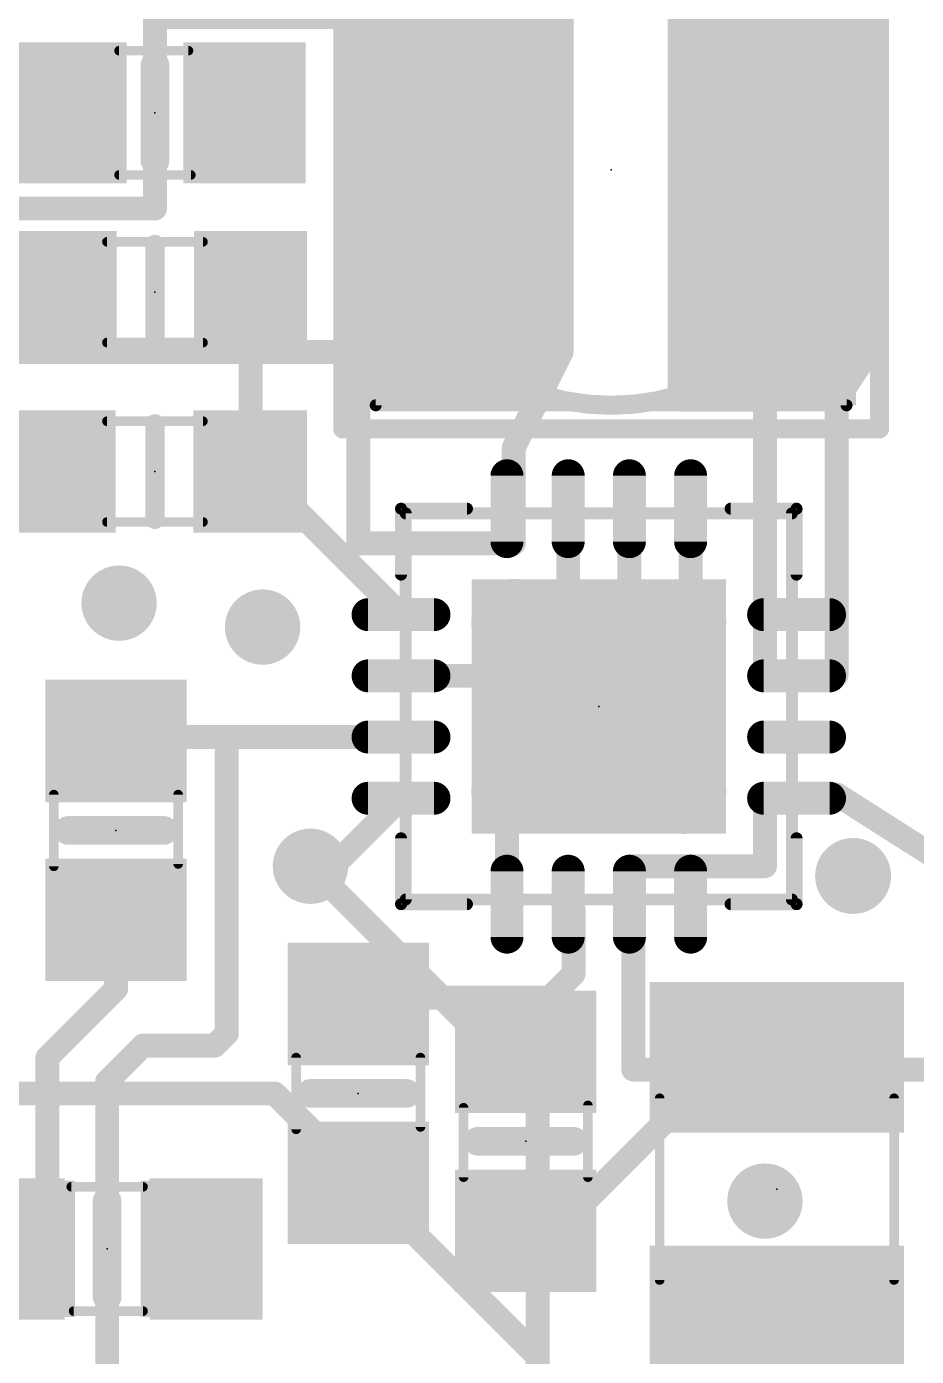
# Model space of a CAD drawing. Extents: x -9.8 to 49.9, y -7.2 to 30.7.
# Drawn here: x 18.19 to 27.64, y 3.3 to 17.43 of the extents above; entities that cross this region are included whole.
import ezdxf

# ---------------------------------------------------------------- set-up
doc = ezdxf.new("R2010")
doc.units = 0
for name, color, linetype in [('1', 12, 'CONTINUOUS'), ('16', 132, 'CONTINUOUS'), ('17', 110, 'CONTINUOUS'), ('18', 110, 'CONTINUOUS'), ('21', 40, 'CONTINUOUS'), ('23', 53, 'CONTINUOUS'), ('51', 253, 'CONTINUOUS')]:
    doc.layers.add(name, color=color, linetype=linetype)

# ---------------------------------------------------------------- blocks, each defined once
blk = doc.blocks.new('RECT')
blk.add_solid([(-0.5, -0.5), (0.5, -0.5), (-0.5, 0.5), (0.5, 0.5)])
blk = doc.blocks.new('RECT168000X56000R100')
at = {"const_width": 0.175}
blk.add_lwpolyline([(0.4375, 0), (0.4375, 0, 0.4142), (0.35, 0.0875), (-0.35, 0.0875, 0.4142), (-0.4375, 0), (-0.4375, 0, 0.4142), (-0.35, -0.0875), (0.35, -0.0875, 0.4142)], format="xyb", close=True, dxfattribs=at)
blk.add_solid([(-0.3754, -0.0254), (0.3754, -0.0254), (-0.3754, 0.0254), (0.3754, 0.0254)])
blk = doc.blocks.new('ROUNDP')
at = {"const_width": 0.5}
blk.add_lwpolyline([(0, -0.25, 1), (0, 0.25, 1), (0, -0.25)], format="xyb", dxfattribs=at)
blk = doc.blocks.new('ROUNDV')
at = {"const_width": 0.5}
blk.add_lwpolyline([(0, -0.25, 1), (0, 0.25, 1), (0, -0.25)], format="xyb", dxfattribs=at)

msp = doc.modelspace()

# ---------------------------------------------------------------- linework, layer by layer
at = {"layer": '1'}
for points, const_width in [([(21.717, 11.938), (21.717, 18.542)], 0.254), ([(23.876, 18.542), (23.876, 13.97)], 0.254), ([(25.146, 18.415), (25.146, 13.462)], 0.254), ([(27.051, 13.843), (27.051, 18.415)], 0.254), ([(19.558, 17.526), (19.558, 15.494)], 0.254), ([(21.717, 17.526), (19.558, 17.526)], 0.254), ([(21.59, 13.97), (21.717, 17.526)], 0.254), ([(19.558, 15.494), (17.907, 15.494)], 0.254), ([(18.542, 14.478), (18.542, 14.605)], 0.6096), ([(17.272, 13.589), (18.161, 14.478)], 0.6096), ([(18.161, 14.478), (18.542, 14.478)], 0.6096), ([(20.574, 14.605), (20.574, 12.7)], 0.254), ([(17.907, 13.97), (21.59, 13.97)], 0.254), ([(23.876, 13.97), (23.368, 12.954)], 0.254), ([(26.797, 13.462), (27.051, 13.843)], 0.254), ([(25.146, 13.462), (26.035, 13.462)], 0.254), ([(26.035, 13.462), (26.035, 10.541)], 0.254), ([(26.797, 10.541), (26.797, 13.462)], 0.254), ([(23.368, 12.954), (23.368, 11.938)], 0.254), ([(20.938, 12.336), (20.574, 12.7)], 0.254), ([(21.016, 12.336), (20.938, 12.336)], 0.254), ([(22.171, 11.181), (21.016, 12.336)], 0.254), ([(23.946, 12.306), (23.946, 11.246)], 0.254), ([(24.596, 12.306), (24.596, 10.964)], 0.254), ([(25.246, 12.306), (25.246, 11.181)], 0.254), ([(23.368, 11.938), (21.717, 11.938)], 0.254), ([(23.441, 11.176), (23.371, 11.106)], 0.254), ([(23.876, 11.176), (23.441, 11.176)], 0.254), ([(23.946, 11.246), (23.876, 11.176)], 0.254), ([(25.246, 11.181), (25.171, 11.106)], 0.254), ([(23.371, 11.106), (23.371, 10.792)], 0.254), ([(24.596, 10.964), (24.765, 10.795)], 0.254), ([(23.371, 10.792), (23.622, 10.541)], 0.254), ([(22.171, 10.531), (23.612, 10.531)], 0.254), ([(23.612, 10.531), (23.622, 10.541)], 0.254), ([(26.035, 10.541), (26.797, 10.541)], 0.254), ([(19.186, 9.881), (19.144, 9.839)], 0.254), ([(20.32, 9.881), (19.186, 9.881)], 0.254), ([(22.171, 9.881), (20.32, 9.881)], 0.254), ([(20.32, 6.731), (20.32, 9.881)], 0.254), ([(22.171, 9.231), (21.449, 8.509)], 0.254), ([(23.296, 9.072), (23.495, 9.271)], 0.254), ([(23.406, 9.271), (23.371, 9.306)], 0.254), ([(23.495, 9.271), (23.406, 9.271)], 0.254), ([(26.797, 9.271), (26.035, 9.271)], 0.254), ([(26.035, 9.271), (26.035, 8.509)], 0.254), ([(28.194, 8.382), (26.797, 9.271)], 0.254), ([(23.296, 8.106), (23.296, 9.072)], 0.254), ([(21.449, 8.509), (21.209, 8.509)], 0.254), ([(24.638, 8.509), (24.638, 6.35)], 0.254), ([(26.035, 8.509), (24.638, 8.509)], 0.254), ([(24.003, 8.049), (23.946, 8.106)], 0.254), ([(19.144, 7.939), (19.144, 7.206)], 0.254), ([(24.003, 7.366), (24.003, 8.049)], 0.254), ([(23.749, 7.112), (24.003, 7.366)], 0.254), ([(19.144, 7.206), (18.415, 6.477)], 0.254), ([(21.717, 7.046), (21.717, 7.112)], 0.254), ([(21.717, 7.112), (23.749, 7.112)], 0.254), ([(23.495, 6.858), (23.749, 7.112)], 0.254), ([(23.495, 6.538), (23.495, 6.858)], 0.254), ([(20.193, 6.604), (20.32, 6.731)], 0.254), ([(19.05, 6.223), (19.431, 6.604)], 0.254), ([(19.431, 6.604), (20.193, 6.604)], 0.254), ([(18.415, 6.477), (18.415, 4.86)], 0.254), ([(25.524, 5.842), (26.162, 6.48)], 0.254), ([(24.638, 6.35), (31.496, 6.35)], 0.254), ([(19.05, 2.667), (19.05, 6.223)], 0.254), ([(25.019, 5.842), (23.815, 4.638)], 0.254), ([(25.019, 5.842), (25.524, 5.842)], 0.254), ([(18.415, 4.86), (18, 4.445)], 0.254), ([(23.815, 4.638), (23.495, 4.638)], 0.254)]:
    msp.add_lwpolyline(points, dxfattribs=dict(at, const_width=const_width))
for points, const_width in [([(19.558, 17.5895, 1), (19.558, 17.4625)], 0.127), ([(21.717, 17.4625, 1), (21.717, 17.5895)], 0.127), ([(19.4945, 15.494, 1), (19.6215, 15.494)], 0.127), ([(19.558, 15.4305, 1), (19.558, 15.5575)], 0.127), ([(18.6944, 14.605, 1), (18.3896, 14.605)], 0.3048), ([(18.161, 14.6304, 1), (18.161, 14.3256)], 0.3048), ([(18.2688, 14.3702, 1), (18.0532, 14.5858)], 0.3048), ([(18.542, 14.3256, 1), (18.542, 14.6304)], 0.3048), ([(20.6375, 14.605, 1), (20.5105, 14.605)], 0.127), ([(18.3896, 14.478, 1), (18.6944, 14.478)], 0.3048), ([(21.5265, 13.9723, 1), (21.6535, 13.9677)], 0.127), ([(21.59, 13.9065, 1), (21.59, 14.0335)], 0.127), ([(23.8125, 13.97, 1), (23.9395, 13.97)], 0.127), ([(23.9328, 13.9416, 1), (23.8192, 13.9984)], 0.127), ([(26.9875, 13.843, 1), (27.1145, 13.843)], 0.127), ([(27.1038, 13.8078, 1), (26.9982, 13.8782)], 0.127), ([(25.146, 13.5255, 1), (25.146, 13.3985)], 0.127), ([(26.0985, 13.462, 1), (25.9715, 13.462)], 0.127), ([(26.035, 13.3985, 1), (26.035, 13.5255)], 0.127), ([(26.8605, 13.462, 1), (26.7335, 13.462)], 0.127), ([(26.7442, 13.4972, 1), (26.8498, 13.4268)], 0.127), ([(25.0825, 13.462, 1), (25.2095, 13.462)], 0.127), ([(23.4315, 12.954, 1), (23.3045, 12.954)], 0.127), ([(23.3112, 12.9824, 1), (23.4248, 12.9256)], 0.127), ([(20.6189, 12.7449, 1), (20.5291, 12.6551)], 0.127), ([(20.5105, 12.7, 1), (20.6375, 12.7)], 0.127), ([(20.938, 12.3995, 1), (20.938, 12.2725)], 0.127), ([(20.8931, 12.2911, 1), (20.9829, 12.3809)], 0.127), ([(21.0609, 12.3809, 1), (20.9711, 12.2911)], 0.127), ([(21.016, 12.2725, 1), (21.016, 12.3995)], 0.127), ([(24.0095, 12.306, 1), (23.8825, 12.306)], 0.127), ([(24.6595, 12.306, 1), (24.5325, 12.306)], 0.127), ([(25.3095, 12.306, 1), (25.1825, 12.306)], 0.127), ([(21.717, 12.0015, 1), (21.717, 11.8745)], 0.127), ([(23.368, 11.8745, 1), (23.368, 12.0015)], 0.127), ([(21.6535, 11.938, 1), (21.7805, 11.938)], 0.127), ([(23.3045, 11.938, 1), (23.4315, 11.938)], 0.127), ([(23.441, 11.2395, 1), (23.441, 11.1125)], 0.127), ([(23.4859, 11.1311, 1), (23.3961, 11.2209)], 0.127), ([(23.876, 11.1125, 1), (23.876, 11.2395)], 0.127), ([(23.8825, 11.246, 1), (24.0095, 11.246)], 0.127), ([(23.9909, 11.2011, 1), (23.9011, 11.2909)], 0.127), ([(25.2909, 11.1361, 1), (25.2011, 11.2259)], 0.127), ([(22.1261, 11.1361, 1), (22.2159, 11.2259)], 0.127), ([(23.4345, 11.106, 1), (23.3075, 11.106)], 0.127), ([(23.3261, 11.1509, 1), (23.4159, 11.0611)], 0.127), ([(23.8311, 11.2209, 1), (23.9209, 11.1311)], 0.127), ([(25.1261, 11.1509, 1), (25.2159, 11.0611)], 0.127), ([(25.1825, 11.181, 1), (25.3095, 11.181)], 0.127), ([(24.6409, 11.0089, 1), (24.5511, 10.9191)], 0.127), ([(24.5325, 10.964, 1), (24.6595, 10.964)], 0.127), ([(23.4159, 10.8369, 1), (23.3261, 10.7471)], 0.127), ([(24.7201, 10.7501, 1), (24.8099, 10.8399)], 0.127), ([(23.3075, 10.792, 1), (23.4345, 10.792)], 0.127), ([(22.171, 10.5945, 1), (22.171, 10.4675)], 0.127), ([(23.5671, 10.5759, 1), (23.6569, 10.4861)], 0.127), ([(23.6669, 10.4961, 1), (23.5771, 10.5859)], 0.127), ([(23.5771, 10.4961, 1), (23.6669, 10.5859)], 0.127), ([(23.612, 10.4675, 1), (23.612, 10.5945)], 0.127), ([(26.035, 10.6045, 1), (26.035, 10.4775)], 0.127), ([(25.9715, 10.541, 1), (26.0985, 10.541)], 0.127), ([(26.7335, 10.541, 1), (26.8605, 10.541)], 0.127), ([(26.797, 10.4775, 1), (26.797, 10.6045)], 0.127), ([(19.0991, 9.8839, 1), (19.1889, 9.7941)], 0.127), ([(19.186, 9.9445, 1), (19.186, 9.8175)], 0.127), ([(19.2309, 9.8361, 1), (19.1411, 9.9259)], 0.127), ([(20.32, 9.9445, 1), (20.32, 9.8175)], 0.127), ([(20.3835, 9.881, 1), (20.2565, 9.881)], 0.127), ([(20.32, 9.8175, 1), (20.32, 9.9445)], 0.127), ([(22.171, 9.8175, 1), (22.171, 9.9445)], 0.127), ([(22.2159, 9.1861, 1), (22.1261, 9.2759)], 0.127), ([(23.4159, 9.3509, 1), (23.3261, 9.2611)], 0.127), ([(23.406, 9.3345, 1), (23.406, 9.2075)], 0.127), ([(23.3611, 9.2261, 1), (23.4509, 9.3159)], 0.127), ([(23.5399, 9.2261, 1), (23.4501, 9.3159)], 0.127), ([(23.495, 9.2075, 1), (23.495, 9.3345)], 0.127), ([(26.035, 9.3345, 1), (26.035, 9.2075)], 0.127), ([(26.0985, 9.271, 1), (25.9715, 9.271)], 0.127), ([(26.8311, 9.3246, 1), (26.7629, 9.2174)], 0.127), ([(26.797, 9.2075, 1), (26.797, 9.3345)], 0.127), ([(23.3595, 9.072, 1), (23.2325, 9.072)], 0.127), ([(23.2511, 9.1169, 1), (23.3409, 9.0271)], 0.127), ([(21.209, 8.5725, 1), (21.209, 8.4455)], 0.127), ([(21.4041, 8.5539, 1), (21.4939, 8.4641)], 0.127), ([(21.449, 8.4455, 1), (21.449, 8.5725)], 0.127), ([(24.7015, 8.509, 1), (24.5745, 8.509)], 0.127), ([(24.638, 8.5725, 1), (24.638, 8.4455)], 0.127), ([(26.035, 8.4455, 1), (26.035, 8.5725)], 0.127), ([(25.9715, 8.509, 1), (26.0985, 8.509)], 0.127), ([(23.9909, 8.1509, 1), (23.9011, 8.0611)], 0.127), ([(19.2075, 7.939, 1), (19.0805, 7.939)], 0.127), ([(23.2325, 8.106, 1), (23.3595, 8.106)], 0.127), ([(24.0665, 8.049, 1), (23.9395, 8.049)], 0.127), ([(23.9581, 8.0041, 1), (24.0479, 8.0939)], 0.127), ([(24.0479, 7.3211, 1), (23.9581, 7.4109)], 0.127), ([(23.9395, 7.366, 1), (24.0665, 7.366)], 0.127), ([(19.0805, 7.206, 1), (19.2075, 7.206)], 0.127), ([(19.1889, 7.1611, 1), (19.0991, 7.2509)], 0.127), ([(21.7805, 7.112, 1), (21.6535, 7.112)], 0.127), ([(21.717, 7.1755, 1), (21.717, 7.0485)], 0.127), ([(23.7041, 7.1569, 1), (23.7939, 7.0671)], 0.127), ([(23.7939, 7.0671, 1), (23.7041, 7.1569)], 0.127), ([(23.749, 7.0485, 1), (23.749, 7.1755)], 0.127), ([(21.6535, 7.046, 1), (21.7805, 7.046)], 0.127), ([(23.5585, 6.858, 1), (23.4315, 6.858)], 0.127), ([(23.4501, 6.9029, 1), (23.5399, 6.8131)], 0.127), ([(20.2565, 6.731, 1), (20.3835, 6.731)], 0.127), ([(20.3649, 6.6861, 1), (20.2751, 6.7759)], 0.127), ([(19.431, 6.6675, 1), (19.431, 6.5405)], 0.127), ([(19.4759, 6.5591, 1), (19.3861, 6.6489)], 0.127), ([(20.1481, 6.6489, 1), (20.2379, 6.5591)], 0.127), ([(20.193, 6.5405, 1), (20.193, 6.6675)], 0.127), ([(18.4785, 6.477, 1), (18.3515, 6.477)], 0.127), ([(18.3701, 6.5219, 1), (18.4599, 6.4321)], 0.127), ([(23.4315, 6.538, 1), (23.5585, 6.538)], 0.127), ([(26.2069, 6.4351, 1), (26.1171, 6.5249)], 0.127), ([(24.638, 6.4135, 1), (24.638, 6.2865)], 0.127), ([(24.5745, 6.35, 1), (24.7015, 6.35)], 0.127), ([(19.1135, 6.223, 1), (18.9865, 6.223)], 0.127), ([(19.0051, 6.2679, 1), (19.0949, 6.1781)], 0.127), ([(25.019, 5.9055, 1), (25.019, 5.7785)], 0.127), ([(25.0639, 5.7971, 1), (24.9741, 5.8869)], 0.127), ([(25.4791, 5.8869, 1), (25.5689, 5.7971)], 0.127), ([(25.524, 5.7785, 1), (25.524, 5.9055)], 0.127), ([(18.4599, 4.8151, 1), (18.3701, 4.9049)], 0.127), ([(18.3515, 4.86, 1), (18.4785, 4.86)], 0.127), ([(23.495, 4.7015, 1), (23.495, 4.5745)], 0.127), ([(23.7701, 4.6829, 1), (23.8599, 4.5931)], 0.127), ([(23.815, 4.5745, 1), (23.815, 4.7015)], 0.127)]:
    msp.add_lwpolyline(points, format="xyb", dxfattribs=dict(at, const_width=const_width))
at = {"layer": '16', "const_width": 0.254}
for points in [[(21.209, 8.509), (23.622, 6.096)], [(17.145, 6.096), (20.828, 6.096)], [(20.828, 6.096), (23.622, 3.302)], [(23.622, 6.096), (23.622, 3.302)], [(23.622, 3.302), (23.622, 3.048)]]:
    msp.add_lwpolyline(points, dxfattribs=at)
at = {"layer": '16', "const_width": 0.127}
for points in [[(21.2539, 8.5539, 1), (21.1641, 8.4641)], [(20.8729, 6.1409, 1), (20.7831, 6.0511)], [(20.828, 6.0325, 1), (20.828, 6.1595)], [(23.6855, 6.096, 1), (23.5585, 6.096)], [(23.5771, 6.0511, 1), (23.6669, 6.1409)], [(23.6855, 3.302, 1), (23.5585, 3.302)], [(23.5771, 3.2571, 1), (23.6669, 3.3469)], [(23.5585, 3.302, 1), (23.6855, 3.302)]]:
    msp.add_lwpolyline(points, format="xyb", dxfattribs=at)
at = {"layer": '21'}
for points, const_width in [([(21.552, 13.154), (21.552, 18.654)], 0.2032), ([(27.252, 18.654), (27.252, 13.154)], 0.2032), ([(19.558, 16.002), (19.558, 17.018)], 0.3048), ([(19.558, 14.097), (19.558, 15.113)], 0.2032), ([(19.558, 13.208), (19.558, 12.192)], 0.2032), ([(27.252, 13.154), (21.552, 13.154)], 0.2032), ([(22.171, 11.606), (22.171, 12.306)], 0.127), ([(22.171, 12.306), (22.871, 12.306)], 0.127), ([(26.371, 12.306), (25.671, 12.306)], 0.127), ([(26.371, 11.606), (26.371, 12.306)], 0.127), ([(18.636, 8.889), (19.652, 8.889)], 0.3048), ([(22.171, 8.106), (22.171, 8.806)], 0.127), ([(26.371, 8.106), (26.371, 8.806)], 0.127), ([(22.871, 8.106), (22.171, 8.106)], 0.127), ([(25.671, 8.106), (26.371, 8.106)], 0.127), ([(21.209, 6.096), (22.225, 6.096)], 0.3048), ([(24.003, 5.588), (22.987, 5.588)], 0.3048), ([(19.05, 4.953), (19.05, 3.937)], 0.3048)]:
    msp.add_lwpolyline(points, dxfattribs=dict(at, const_width=const_width))
for points, const_width in [([(19.6342, 17.018, 1), (19.4818, 17.018)], 0.1524), ([(19.4818, 16.002, 1), (19.6342, 16.002)], 0.1524), ([(19.6088, 15.113, 1), (19.5072, 15.113)], 0.1016), ([(19.5072, 14.097, 1), (19.6088, 14.097)], 0.1016), ([(19.6088, 13.208, 1), (19.5072, 13.208)], 0.1016), ([(21.552, 13.2048, 1), (21.552, 13.1032)], 0.1016), ([(21.5012, 13.154, 1), (21.6028, 13.154)], 0.1016), ([(27.2012, 13.154, 1), (27.3028, 13.154)], 0.1016), ([(27.252, 13.1032, 1), (27.252, 13.2048)], 0.1016), ([(22.2027, 12.306, 1), (22.1393, 12.306)], 0.0635), ([(22.171, 12.3378, 1), (22.171, 12.2743)], 0.0635), ([(22.871, 12.2743, 1), (22.871, 12.3378)], 0.0635), ([(25.671, 12.3378, 1), (25.671, 12.2743)], 0.0635), ([(26.4028, 12.306, 1), (26.3393, 12.306)], 0.0635), ([(26.371, 12.2743, 1), (26.371, 12.3378)], 0.0635), ([(19.5072, 12.192, 1), (19.6088, 12.192)], 0.1016), ([(22.1393, 11.606, 1), (22.2027, 11.606)], 0.0635), ([(26.3393, 11.606, 1), (26.4028, 11.606)], 0.0635), ([(18.636, 8.9652, 1), (18.636, 8.8128)], 0.1524), ([(19.652, 8.8128, 1), (19.652, 8.9652)], 0.1524), ([(22.2027, 8.806, 1), (22.1393, 8.806)], 0.0635), ([(26.4028, 8.806, 1), (26.3393, 8.806)], 0.0635), ([(26.971, 8.206, 1), (26.971, 8.606, 1), (26.971, 8.206)], 0.4064), ([(22.171, 8.1378, 1), (22.171, 8.0742)], 0.0635), ([(22.1393, 8.106, 1), (22.2027, 8.106)], 0.0635), ([(22.871, 8.0742, 1), (22.871, 8.1378)], 0.0635), ([(25.671, 8.1378, 1), (25.671, 8.0742)], 0.0635), ([(26.3393, 8.106, 1), (26.4028, 8.106)], 0.0635), ([(26.371, 8.0742, 1), (26.371, 8.1378)], 0.0635), ([(21.209, 6.1722, 1), (21.209, 6.0198)], 0.1524), ([(22.225, 6.0198, 1), (22.225, 6.1722)], 0.1524), ([(22.987, 5.6642, 1), (22.987, 5.5118)], 0.1524), ([(24.003, 5.5118, 1), (24.003, 5.6642)], 0.1524), ([(19.1262, 4.953, 1), (18.9738, 4.953)], 0.1524), ([(18.9738, 3.937, 1), (19.1262, 3.937)], 0.1524)]:
    msp.add_lwpolyline(points, format="xyb", dxfattribs=dict(at, const_width=const_width))
at = {"layer": '23'}
for p in [(19.558, 16.51), (24.402, 15.904), (19.558, 14.605), (19.558, 12.7), (24.271, 10.206), (19.144, 8.889), (21.717, 6.096), (23.495, 5.588), (26.162, 5.08), (19.05, 4.445)]:
    msp.add_point(p, dxfattribs=at)
at = {"layer": '51'}
for points, const_width in [([(24.402, 13.404, 1), (24.402, 18.404, 1), (24.402, 13.404)], 0.2032), ([(19.177, 17.1954, 1), (19.177, 17.1446)], 0.0508), ([(19.914, 17.1446, 1), (19.914, 17.1954)], 0.0508), ([(19.177, 15.8754, 1), (19.177, 15.8246)], 0.0508), ([(19.939, 15.8246, 1), (19.939, 15.8754)], 0.0508), ([(19.048, 15.1654, 1), (19.048, 15.1146)], 0.0508), ([(20.068, 15.1146, 1), (20.068, 15.1654)], 0.0508), ([(19.048, 14.0954, 1), (19.048, 14.0446)], 0.0508), ([(20.068, 14.0446, 1), (20.068, 14.0954)], 0.0508), ([(21.902, 13.4358, 1), (21.902, 13.3722)], 0.0635), ([(21.8703, 13.404, 1), (21.9337, 13.404)], 0.0635), ([(26.8703, 13.404, 1), (26.9337, 13.404)], 0.0635), ([(26.902, 13.3722, 1), (26.902, 13.4358)], 0.0635), ([(19.048, 13.2604, 1), (19.048, 13.2096)], 0.0508), ([(20.068, 13.2096, 1), (20.068, 13.2604)], 0.0508), ([(22.221, 12.2878, 1), (22.221, 12.2242)], 0.0635), ([(22.2527, 12.256, 1), (22.1893, 12.256)], 0.0635), ([(26.3528, 12.256, 1), (26.2893, 12.256)], 0.0635), ([(26.321, 12.2242, 1), (26.321, 12.2878)], 0.0635), ([(19.048, 12.1904, 1), (19.048, 12.1396)], 0.0508), ([(20.068, 12.1396, 1), (20.068, 12.1904)], 0.0508), ([(18.5094, 9.27, 1), (18.4586, 9.27)], 0.0508), ([(19.8294, 9.27, 1), (19.7786, 9.27)], 0.0508), ([(18.4586, 8.508, 1), (18.5094, 8.508)], 0.0508), ([(19.7786, 8.533, 1), (19.8294, 8.533)], 0.0508), ([(22.221, 8.1878, 1), (22.221, 8.1242)], 0.0635), ([(26.321, 8.1242, 1), (26.321, 8.1878)], 0.0635), ([(22.1893, 8.156, 1), (22.2527, 8.156)], 0.0635), ([(26.2893, 8.156, 1), (26.3528, 8.156)], 0.0635), ([(21.0824, 6.477, 1), (21.0316, 6.477)], 0.0508), ([(22.4024, 6.477, 1), (22.3516, 6.477)], 0.0508), ([(24.9428, 6.0452, 1), (24.892, 6.0452)], 0.0508), ([(27.432, 6.0452, 1), (27.3812, 6.0452)], 0.0508), ([(22.8604, 5.944, 1), (22.8096, 5.944)], 0.0508), ([(24.1804, 5.969, 1), (24.1296, 5.969)], 0.0508), ([(21.0316, 5.715, 1), (21.0824, 5.715)], 0.0508), ([(22.3516, 5.74, 1), (22.4024, 5.74)], 0.0508), ([(22.8096, 5.207, 1), (22.8604, 5.207)], 0.0508), ([(24.1296, 5.207, 1), (24.1804, 5.207)], 0.0508), ([(18.669, 5.1304, 1), (18.669, 5.0796)], 0.0508), ([(19.431, 5.0796, 1), (19.431, 5.1304)], 0.0508), ([(24.892, 4.1148, 1), (24.9428, 4.1148)], 0.0508), ([(27.3812, 4.1148, 1), (27.432, 4.1148)], 0.0508), ([(18.694, 3.8104, 1), (18.694, 3.7596)], 0.0508), ([(19.431, 3.7596, 1), (19.431, 3.8104)], 0.0508)]:
    msp.add_lwpolyline(points, format="xyb", dxfattribs=dict(at, const_width=const_width))
for points, const_width in [([(21.902, 13.404), (21.902, 18.404)], 0.127), ([(26.902, 18.404), (26.902, 13.404)], 0.127), ([(19.914, 17.17), (19.177, 17.17)], 0.1016), ([(19.939, 15.85), (19.177, 15.85)], 0.1016), ([(20.068, 15.14), (19.048, 15.14)], 0.1016), ([(20.068, 14.07), (19.048, 14.07)], 0.1016), ([(26.902, 13.404), (21.902, 13.404)], 0.127), ([(19.048, 13.235), (20.068, 13.235)], 0.1016), ([(22.221, 8.156), (22.221, 12.256)], 0.127), ([(22.221, 12.256), (26.321, 12.256)], 0.127), ([(26.321, 12.256), (26.321, 8.156)], 0.127), ([(19.048, 12.165), (20.068, 12.165)], 0.1016), ([(18.484, 8.508), (18.484, 9.27)], 0.1016), ([(19.804, 8.533), (19.804, 9.27)], 0.1016), ([(26.321, 8.156), (22.221, 8.156)], 0.127), ([(21.057, 5.715), (21.057, 6.477)], 0.1016), ([(22.377, 5.74), (22.377, 6.477)], 0.1016), ([(24.9174, 6.0452), (24.9174, 4.1148)], 0.1016), ([(27.4066, 6.0452), (27.4066, 4.1148)], 0.1016), ([(22.835, 5.944), (22.835, 5.207)], 0.1016), ([(24.155, 5.969), (24.155, 5.207)], 0.1016), ([(18.669, 5.105), (19.431, 5.105)], 0.1016), ([(18.694, 3.785), (19.431, 3.785)], 0.1016)]:
    msp.add_lwpolyline(points, dxfattribs=dict(at, const_width=const_width))

# ---------------------------------------------------------------- block references
at = {"layer": '1'}
for p, xscale, yscale in [((22.802, 15.904), 2, 5), ((26.002, 15.904), 2, 5), ((18.542, 12.7), 1.2, 1.3), ((20.574, 12.7), 1.2, 1.3), ((18, 4.445), 1.2, 1.5), ((20.1, 4.445), 1.2, 1.5)]:
    msp.add_blockref('RECT', p, dxfattribs=dict(at, xscale=xscale, yscale=yscale))
for p, xscale, yscale, rotation in [((18.608, 16.51), 1.3, 1.5, 180), ((20.508, 16.51), 1.3, 1.5, 180), ((18.542, 14.605), 1.2, 1.3, 180), ((20.574, 14.605), 1.2, 1.3, 180), ((24.271, 10.206), 2.7, 2.7, 180), ((19.144, 9.839), 1.3, 1.5, 90), ((19.144, 7.939), 1.3, 1.5, 90), ((21.717, 7.046), 1.3, 1.5, 90), ((26.162, 6.48), 1.6, 2.7, 270), ((23.495, 6.538), 1.3, 1.5, 270), ((21.717, 5.146), 1.3, 1.5, 90), ((23.495, 4.638), 1.3, 1.5, 270), ((26.162, 3.68), 1.6, 2.7, 270)]:
    msp.add_blockref('RECT', p, dxfattribs=dict(at, xscale=xscale, yscale=yscale, rotation=rotation))
for p, rotation in [((23.296, 12.306), 270), ((23.946, 12.306), 270), ((24.596, 12.306), 270), ((25.246, 12.306), 270), ((26.371, 11.181), 180), ((26.371, 10.531), 180), ((26.371, 9.881), 180), ((26.371, 9.231), 180), ((23.296, 8.106), 90), ((23.946, 8.106), 90), ((24.596, 8.106), 90), ((25.246, 8.106), 90)]:
    msp.add_blockref('RECT168000X56000R100', p, dxfattribs=dict(at, rotation=rotation))
for p in [(22.171, 11.181), (22.171, 10.531), (22.171, 9.881), (22.171, 9.231)]:
    msp.add_blockref('RECT168000X56000R100', p, dxfattribs=at)
at = {"layer": '17', "xscale": 0.908, "yscale": 0.908, "rotation": 180}
for p in [(23.371, 11.106), (23.371, 11.106), (25.171, 11.106), (25.171, 11.106), (24.271, 10.206), (24.271, 10.206), (23.371, 9.306), (23.371, 9.306), (25.171, 9.306), (25.171, 9.306)]:
    msp.add_blockref('ROUNDP', p, dxfattribs=at)
at = {"layer": '18', "xscale": 0.8001, "yscale": 0.8001}
for p in [(19.177, 11.303), (19.177, 11.303), (20.701, 11.049), (20.701, 11.049), (21.209, 8.509), (21.209, 8.509), (26.035, 4.953), (26.035, 4.953)]:
    msp.add_blockref('ROUNDV', p, dxfattribs=at)
at = {"layer": '51'}
for p, xscale, yscale, rotation in [((18.8273, 16.5089), 0.7501, 1.4501, 180), ((20.2752, 16.5089), 0.7501, 1.4501, 180), ((18.8548, 14.605), 0.5936, 1.3, 180), ((20.2664, 14.605), 0.5832, 1.3, 180), ((19.1428, 9.6197), 0.7501, 1.4501, 90), ((19.1428, 8.1719), 0.7501, 1.4501, 90), ((21.7158, 6.8266), 0.7501, 1.4501, 90), ((26.1666, 6.4068), 0.7501, 2.5999, 270), ((23.4962, 6.3052), 0.7501, 1.4501, 270), ((21.7158, 5.3788), 0.7501, 1.4501, 90), ((23.4962, 4.8574), 0.7501, 1.4501, 270), ((26.1575, 3.7532), 0.7501, 2.5999, 270)]:
    msp.add_blockref('RECT', p, dxfattribs=dict(at, xscale=xscale, yscale=yscale, rotation=rotation))
for p, xscale, yscale in [((18.8496, 12.7), 0.5832, 1.3), ((20.2612, 12.7), 0.5936, 1.3), ((18.3329, 4.4462), 0.7501, 1.4501), ((19.7807, 4.4462), 0.7501, 1.4501)]:
    msp.add_blockref('RECT', p, dxfattribs=dict(at, xscale=xscale, yscale=yscale))

doc.saveas('drawing.dxf')
